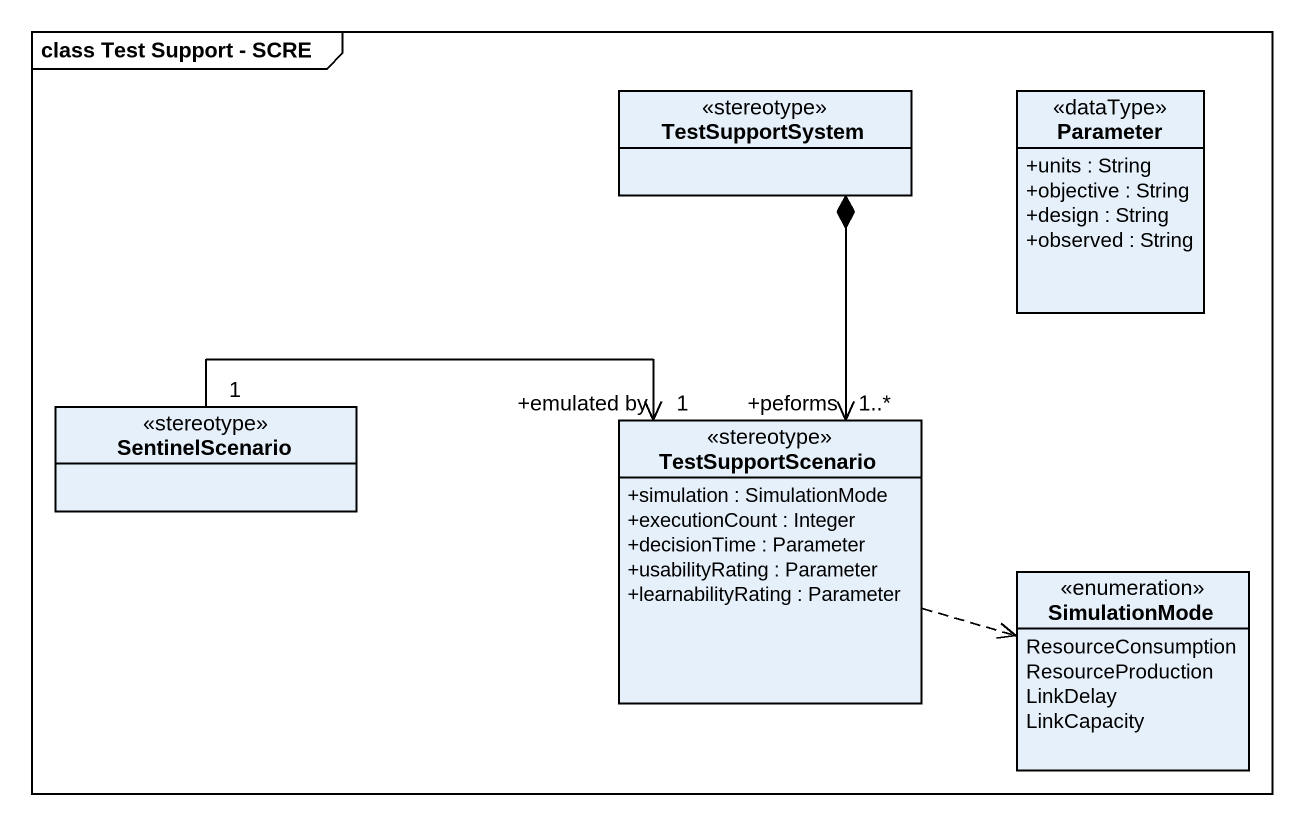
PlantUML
@startuml
mainframe class Test Support - SCRE
hide circle
hide empty members
skinparam classAttributeIconSize 0
class TestSupportSystem <<stereotype>>
class Parameter <<dataType>> {
  +units : String
  +objective : String
  +design : String
  +observed : String
}
class SentinelScenario <<stereotype>>
class TestSupportScenario <<stereotype>> {
  +simulation : SimulationMode
  +executionCount : Integer
  +decisionTime : Parameter
  +usabilityRating : Parameter
  +learnabilityRating : Parameter
}
enum SimulationMode {
  ResourceConsumption
  ResourceProduction
  LinkDelay
  LinkCapacity
}
TestSupportSystem *--> "1..*\n+peforms" TestSupportScenario
SentinelScenario "1" -right-> "+emulated by\n1" TestSupportScenario
TestSupportScenario .right.> SimulationMode
@enduml
